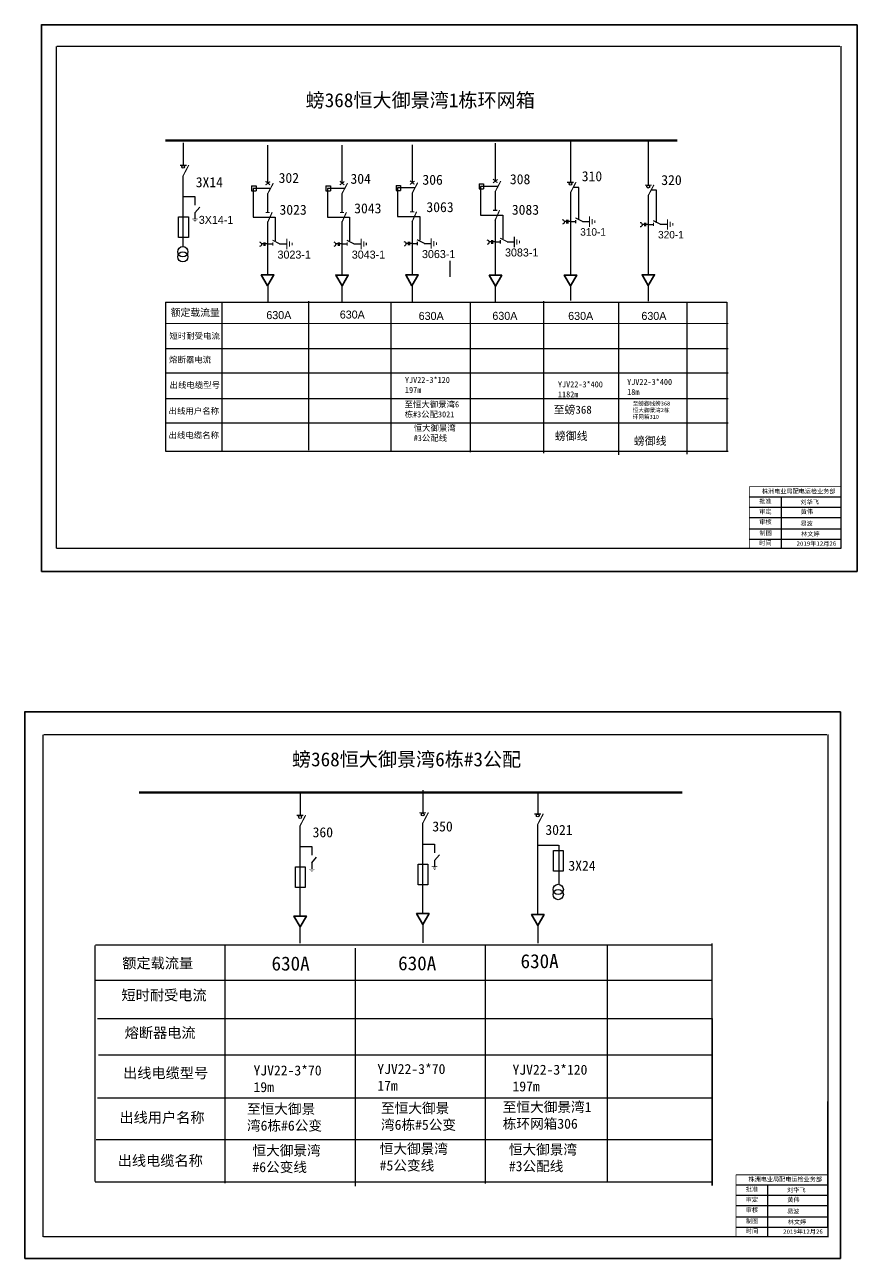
# Model space of a CAD drawing. Extents: x 1227 to 1940, y -470 to -43.
# Drawn here: x 1227.3 to 1435.3, y -386.5 to -78.2 of the extents above; entities that cross this region are included whole.
import ezdxf

# ---------------------------------------------------------------- set-up
doc = ezdxf.new("R2010")
doc.units = 0
doc.header["$LTSCALE"] = 5
doc.linetypes.add('ACAD_ISO02W100', pattern=[15, 12, -3])
doc.linetypes.add('CENTER', pattern=[50.8, 31.75, -6.35, 6.35, -6.35])
doc.layers.get('0').update_dxf_attribs({"linetype": 'CONTINUOUS'})
doc.layers.add('10KV线路', color=7, linetype='CONTINUOUS')
doc.layers.add('MiniCADLayer', color=7, linetype='CONTINUOUS', lineweight=20)
doc.styles.add('hztxt_txtstyle_0.00_0_0', font='simkai.ttf')
doc.styles.add('hztxt_txtstyle_1.88_0_0', font='', dxfattribs={"height": 1.875, "bigfont": 'hztxt.shx'})
doc.styles.add('hztxt_txtstyle_2.00_0_0', font='', dxfattribs={"height": 2, "bigfont": 'hztxt.shx'})
doc.styles.add('hztxt_txtstyle_2.70_0_0', font='simkai.ttf', dxfattribs={"height": 2.7})
doc.styles.add('hztxt_txtstyle_200.00_0_0200', font='', dxfattribs={"height": 200, "bigfont": 'hztxt.shx'})
doc.styles.add('字体', font='simkai_0.ttf', dxfattribs={"height": 2.5})
doc.styles.add('楷体_GB2312_txtstyle_1.09_0_0', font='simkai_0.ttf', dxfattribs={"height": 1.0944})
doc.styles.get('hztxt_txtstyle_1.88_0_0').set_extended_font_data('hztxt')
doc.styles.get('hztxt_txtstyle_2.00_0_0').set_extended_font_data('hztxt')
doc.styles.get('hztxt_txtstyle_200.00_0_0200').set_extended_font_data('hztxt')

# ---------------------------------------------------------------- blocks, each defined once
blk = doc.blocks.new('JD')
for points in [[(-2, 0.2), (-2, -0.2), (2, 0.2), (2, -0.2)], [(1, -1.2), (1, -0.8), (-1, -1.2), (-1, -0.8)], [(-0.5, -1.8), (-0.5, -2.2), (0.5, -1.8), (0.5, -2.2)]]:
    blk.add_trace(points)

msp = doc.modelspace()

# ---------------------------------------------------------------- linework, layer by layer
at = {"color": 0, "lineweight": 35}
for p, q in [((1231.49, -78.23), (1231.49, -214.82)), ((1435.29, -78.28), (1231.49, -78.28)), ((1435.29, -214.82), (1435.29, -78.28)), ((1231.47, -214.82), (1435.29, -214.82)), ((1227.3, -249.87), (1227.3, -386.46)), ((1431.11, -249.92), (1227.3, -249.92)), ((1431.11, -386.46), (1431.11, -249.92)), ((1227.28, -386.46), (1431.11, -386.46))]:
    msp.add_line(p, q, dxfattribs=at)
at = {"color": 0}
for p, q in [((1235.2, -209.06), (1235.2, -83.67)), ((1235.33, -83.59), (1430.95, -83.59)), ((1431.17, -83.59), (1431.17, -209.15)), ((1266.82, -121.16), (1269.8, -121.16)), ((1269.8, -121.16), (1269.8, -123.34)), ((1269.8, -125.26), (1271.02, -123.82)), ((1269.8, -125.24), (1269.8, -126.75)), ((1431.17, -209.08), (1235.26, -209.08)), ((1231.94, -381.05), (1231.94, -255.66)), ((1232.07, -255.58), (1427.69, -255.58)), ((1427.91, -255.58), (1427.91, -381.14)), ((1326.67, -282.94), (1329.65, -282.94)), ((1329.65, -282.94), (1329.65, -285.12)), ((1355.39, -283.23), (1360.68, -283.23)), ((1360.71, -283.24), (1360.71, -292.85)), ((1296.02, -283.58), (1299, -283.58)), ((1299, -283.58), (1299, -285.76)), ((1299, -287.68), (1300.22, -286.25)), ((1329.66, -287.04), (1330.87, -285.61)), ((1299, -287.66), (1299, -289.17)), ((1329.65, -287.02), (1329.65, -288.53)), ((1245, -308.1), (1398.8, -308.1)), ((1277.32, -308.14), (1277.32, -367.67)), ((1342.34, -308.2), (1342.34, -367.73)), ((1372.8, -308.02), (1372.8, -367.55)), ((1398.99, -368.29), (1398.99, -307.82)), ((1244.82, -308.32), (1244.82, -367.25)), ((1309.84, -308.93), (1309.84, -368.46)), ((1244.93, -316.93), (1398.9, -316.93)), ((1245.51, -326.55), (1398.89, -326.55)), ((1398.99, -326.52), (1398.99, -368.29)), ((1245.7, -335.6), (1399, -335.6)), ((1245.51, -346.39), (1398.96, -346.39)), ((1427.91, -378.63), (1427.91, -347.27)), ((1245.12, -356.78), (1399.12, -356.78)), ((1398.8, -367.43), (1244.86, -367.43)), ((1427.91, -381.07), (1232, -381.07))]:
    msp.add_line(p, q, dxfattribs=at)
at = {"color": 0, "lineweight": 106}
for p, q in [((1262.44, -107.17), (1390.26, -107.17)), ((1255.87, -270.08), (1391.53, -270.08))]:
    msp.add_line(p, q, dxfattribs=at)
for p, q in [((1266.87, -107.73), (1266.88, -113.33)), ((1344.82, -107.84), (1344.82, -117.34)), ((1363.63, -107.26), (1363.63, -117.58)), ((1383.07, -107.14), (1383.07, -118.27)), ((1287.98, -108.36), (1287.98, -117.86)), ((1306.53, -108.36), (1306.53, -117.86)), ((1324.07, -108.23), (1324.07, -117.74)), ((1266.83, -115.98), (1266.83, -133.6)), ((1283.98, -118.52), (1285.11, -118.52)), ((1283.98, -118.52), (1283.98, -119.76)), ((1283.98, -119.76), (1285.11, -119.76)), ((1285.11, -118.52), (1285.11, -119.76)), ((1302.53, -118.52), (1303.66, -118.52)), ((1302.53, -118.52), (1302.53, -119.76)), ((1302.53, -119.76), (1303.66, -119.76)), ((1303.66, -118.52), (1303.66, -119.76)), ((1320.07, -118.39), (1321.19, -118.39)), ((1320.07, -118.39), (1320.07, -119.64)), ((1320.07, -119.64), (1321.19, -119.64)), ((1321.19, -118.39), (1321.19, -119.64)), ((1340.81, -117.99), (1341.94, -117.99)), ((1340.81, -117.99), (1340.81, -119.24)), ((1340.81, -119.24), (1341.94, -119.24)), ((1341.94, -117.99), (1341.94, -119.24)), ((1344.82, -119.9), (1344.82, -124.54)), ((1363.63, -120.14), (1363.63, -140.8)), ((1287.98, -120.42), (1287.98, -125.07)), ((1306.53, -120.42), (1306.53, -125.07)), ((1324.07, -120.29), (1324.07, -124.94)), ((1383.07, -120.83), (1383.07, -140.71)), ((1287.98, -127.39), (1287.98, -140.82)), ((1306.53, -127.39), (1306.53, -140.85)), ((1324.07, -127.27), (1324.07, -140.8)), ((1344.82, -126.87), (1344.82, -140.85)), ((1363.63, -127.44), (1364.93, -127.44)), ((1366.62, -127.4), (1368.39, -127.4)), ((1383.07, -128.13), (1384.37, -128.13)), ((1386.07, -128.09), (1387.83, -128.09)), ((1344.82, -132.5), (1346.11, -132.5)), ((1347.81, -132.47), (1349.58, -132.47)), ((1287.98, -133.03), (1289.28, -133.03)), ((1290.98, -132.99), (1292.74, -132.99)), ((1306.53, -133.03), (1307.83, -133.03)), ((1309.53, -132.99), (1311.29, -132.99)), ((1324.07, -132.9), (1325.37, -132.9)), ((1327.06, -132.87), (1328.83, -132.87)), ((1262.49, -147.55), (1402.73, -147.55)), ((1262.5, -147.58), (1262.5, -184.75)), ((1402.73, -147.55), (1402.73, -184.72)), ((1296.07, -270.16), (1296.08, -275.75)), ((1326.73, -269.52), (1326.73, -275.11)), ((1355.45, -269.8), (1355.45, -275.4)), ((1296.03, -278.4), (1296.03, -300.96)), ((1326.68, -277.76), (1326.68, -300.32)), ((1355.41, -278.05), (1355.41, -300.61))]:
    msp.add_line(p, q)
at = {"linetype": 'ACAD_ISO02W100'}
for p, q in [((1284.34, -119.17), (1284.34, -126.32)), ((1288.55, -119.17), (1284.34, -119.17)), ((1302.89, -119.17), (1302.89, -126.32)), ((1307.1, -119.17), (1302.89, -119.17)), ((1320.42, -119.04), (1320.42, -126.19)), ((1324.63, -119.04), (1320.42, -119.04)), ((1341.17, -118.64), (1341.17, -125.8)), ((1345.38, -118.64), (1341.17, -118.64)), ((1284.34, -126.32), (1289.89, -126.32)), ((1289.89, -126.32), (1289.89, -132.22)), ((1302.89, -126.32), (1308.44, -126.32)), ((1308.44, -126.32), (1308.44, -132.22)), ((1320.42, -126.19), (1325.97, -126.19)), ((1325.97, -126.19), (1325.97, -132.1)), ((1341.17, -125.8), (1346.72, -125.8)), ((1346.72, -125.8), (1346.72, -131.7))]:
    msp.add_line(p, q, dxfattribs=at)
at = {"linetype": 'CENTER'}
for p, q in [((1333.5, -137.21), (1333.5, -141.26)), ((1287.99, -143.48), (1287.99, -147.53)), ((1306.54, -143.44), (1306.54, -147.56)), ((1324.08, -143.52), (1324.08, -147.59)), ((1344.82, -143.43), (1344.82, -147.64)), ((1363.64, -143.49), (1363.64, -147.17)), ((1383.08, -143.42), (1383.08, -147.34)), ((1296.06, -303.64), (1296.06, -307.69)), ((1326.72, -303), (1326.72, -307.61)), ((1355.44, -303.29), (1355.44, -307.71))]:
    msp.add_line(p, q, dxfattribs=at)
at = {"linetype": 'Continuous'}
for p, q in [((1262.49, -159.13), (1403.05, -159.13)), ((1262.49, -165.23), (1403.05, -165.23)), ((1262.49, -171.64), (1403.05, -171.64)), ((1262.49, -177.74), (1403.05, -177.74)), ((1262.49, -184.76), (1403.05, -184.76))]:
    msp.add_line(p, q, dxfattribs=at)
at = {"color": 0, "linetype": 'Continuous'}
for p, q in [((1408.34, -196.17), (1431.09, -196.17)), ((1416.24, -196.17), (1416.24, -209.11)), ((1408.34, -198.77), (1431.09, -198.77)), ((1408.34, -201.36), (1431.09, -201.36)), ((1408.34, -204.19), (1431.09, -204.19)), ((1408.34, -206.78), (1431.09, -206.78)), ((1404.99, -368.07), (1427.74, -368.07)), ((1412.89, -368.07), (1412.89, -381)), ((1404.99, -370.66), (1427.74, -370.66)), ((1404.99, -373.25), (1427.74, -373.25)), ((1404.99, -376.08), (1427.74, -376.08)), ((1404.99, -378.67), (1427.74, -378.67))]:
    msp.add_line(p, q, dxfattribs=at)
at = {"const_width": 0.281}
for points in [[(1266.05, -113.37), (1267.71, -113.37)], [(1266.88, -115.96), (1268.28, -113.3)], [(1323.54, -117.22), (1324.64, -118.14)], [(1344.28, -117.76), (1345.42, -116.9)], [(1344.29, -116.82), (1345.39, -117.74)], [(1287.45, -118.28), (1288.59, -117.43)], [(1287.46, -117.35), (1288.56, -118.26)], [(1287.98, -120.49), (1289.39, -117.83)], [(1306, -118.28), (1307.14, -117.43)], [(1306.01, -117.35), (1307.11, -118.26)], [(1306.53, -120.49), (1307.94, -117.83)], [(1323.53, -118.16), (1324.68, -117.3)], [(1324.07, -120.37), (1325.47, -117.7)], [(1344.82, -119.97), (1346.22, -117.3)], [(1362.8, -117.61), (1364.46, -117.61)], [(1363.63, -120.21), (1365.03, -117.54)], [(1382.24, -118.31), (1383.9, -118.31)], [(1383.07, -120.9), (1384.48, -118.24)], [(1287.48, -125.14), (1288.52, -125.14)], [(1287.93, -127.74), (1289.11, -125.09)], [(1306.03, -125.14), (1307.07, -125.14)], [(1306.48, -127.74), (1307.66, -125.09)], [(1323.56, -125.02), (1324.61, -125.02)], [(1324.01, -127.61), (1325.19, -124.96)], [(1344.31, -124.62), (1345.35, -124.62)], [(1344.76, -127.21), (1345.94, -124.56)], [(1364.85, -126.5), (1366.73, -127.44)], [(1364.93, -127), (1364.93, -127.87)], [(1384.3, -127.19), (1386.17, -128.13)], [(1384.37, -127.7), (1384.37, -128.56)], [(1289.21, -132.09), (1291.08, -133.03)], [(1289.28, -132.6), (1289.28, -133.46)], [(1307.76, -132.09), (1309.63, -133.03)], [(1307.83, -132.6), (1307.83, -133.46)], [(1325.29, -131.96), (1327.17, -132.9)], [(1325.37, -132.47), (1325.37, -133.33)], [(1346.04, -131.57), (1347.92, -132.5)], [(1346.11, -132.07), (1346.11, -132.94)], [(1295.25, -275.79), (1296.9, -275.79)], [(1296.08, -278.39), (1297.48, -275.72)], [(1325.9, -275.15), (1327.56, -275.15)], [(1326.73, -277.74), (1328.13, -275.08)], [(1354.62, -275.44), (1356.28, -275.44)], [(1355.45, -278.03), (1356.86, -275.36)]]:
    msp.add_lwpolyline(points, dxfattribs=at)
at = {"linetype": 'ACAD_ISO02W100'}
for points in [[(1365.72, -127.02), (1365.72, -118.9), (1364.32, -118.9)], [(1385.16, -127.71), (1385.16, -119.6), (1383.76, -119.6)]]:
    msp.add_lwpolyline(points, dxfattribs=at)
at = {"color": 0}
for points in [[(1265.71, -126.22), (1268.17, -126.22), (1268.17, -131.37), (1265.71, -131.37)], [(1359.38, -284.53), (1361.84, -284.53), (1361.84, -289.69), (1359.38, -289.69)], [(1294.91, -288.64), (1297.37, -288.64), (1297.37, -293.8), (1294.91, -293.8)], [(1325.57, -288), (1328.02, -288), (1328.02, -293.16), (1325.57, -293.16)]]:
    msp.add_lwpolyline(points, close=True, dxfattribs=at)
for points in [[(1361.59, -126.94, -0.877934), (1361.61, -128.08)], [(1381.03, -127.63, -0.877934), (1381.05, -128.77)], [(1285.94, -132.53, -0.877934), (1285.96, -133.67)], [(1304.49, -132.53, -0.877934), (1304.51, -133.67)], [(1322.03, -132.4, -0.877934), (1322.05, -133.54)], [(1342.77, -132.01, -0.877934), (1342.8, -133.15)]]:
    msp.add_lwpolyline(points, format="xyb")
for points in [[(1362.68, -127.42), (1362.09, -127.42)], [(1362.68, -127.03), (1362.68, -127.88)], [(1362.95, -127.03), (1362.95, -127.88)], [(1363.63, -127.42), (1362.95, -127.42)], [(1382.13, -128.12), (1381.54, -128.12)], [(1382.13, -127.72), (1382.13, -128.58)], [(1382.39, -127.72), (1382.39, -128.58)], [(1383.07, -128.12), (1382.39, -128.12)], [(1323.12, -132.49), (1323.12, -133.35)], [(1323.38, -132.49), (1323.38, -133.35)], [(1343.87, -132.49), (1343.28, -132.49)], [(1343.87, -132.09), (1343.87, -132.95)], [(1344.13, -132.09), (1344.13, -132.95)], [(1344.81, -132.49), (1344.13, -132.49)], [(1287.04, -133.01), (1286.45, -133.01)], [(1287.04, -132.62), (1287.04, -133.48)], [(1287.3, -132.62), (1287.3, -133.48)], [(1287.98, -133.01), (1287.3, -133.01)], [(1305.59, -133.01), (1305, -133.01)], [(1305.59, -132.62), (1305.59, -133.48)], [(1305.85, -132.62), (1305.85, -133.48)], [(1306.53, -133.01), (1305.85, -133.01)], [(1323.12, -132.89), (1322.53, -132.89)], [(1324.06, -132.89), (1323.38, -132.89)]]:
    msp.add_lwpolyline(points)
at = {"color": 0, "lineweight": 35}
for points in [[(1287.97, -143.48), (1289.53, -140.77), (1286.4, -140.77)], [(1306.57, -143.52), (1308.13, -140.81), (1305, -140.81)], [(1324.04, -143.48), (1325.61, -140.77), (1322.48, -140.77)], [(1344.89, -143.56), (1346.45, -140.85), (1343.33, -140.85)], [(1363.62, -143.49), (1365.19, -140.78), (1362.06, -140.78)], [(1383.07, -143.42), (1384.64, -140.71), (1381.51, -140.71)], [(1296.1, -303.66), (1297.67, -300.95), (1294.54, -300.95)], [(1326.76, -303.02), (1328.32, -300.31), (1325.19, -300.31)], [(1355.48, -303.3), (1357.04, -300.59), (1353.91, -300.59)]]:
    msp.add_lwpolyline(points, close=True, dxfattribs=at)
at = {"color": 0, "linetype": 'Continuous', "const_width": 0.182}
for points in [[(1408.34, -193.69), (1408.33, -209.06)], [(1408.34, -193.69), (1431.24, -193.69)], [(1404.99, -365.59), (1404.98, -380.96)], [(1404.99, -365.59), (1427.86, -365.59)]]:
    msp.add_lwpolyline(points, dxfattribs=at)
for centre in [(1266.88, -113.76), (1363.63, -118.01), (1383.07, -118.7), (1296.08, -276.19), (1326.73, -275.55), (1355.45, -275.83)]:
    msp.add_circle(centre, 0.36)
at = {"color": 0}
for centre in [(1266.78, -134.96), (1266.78, -136.24), (1360.57, -294.29), (1360.57, -295.57)]:
    msp.add_circle(centre, 1.28, dxfattribs=at)
at = {"layer": '10KV线路'}
for p, q in [((1276.52, -147.67), (1276.52, -184.68)), ((1298.2, -147.31), (1298.2, -184.57)), ((1318.74, -147.73), (1318.74, -184.85)), ((1338.56, -147.73), (1338.56, -185.05)), ((1356.86, -147.31), (1356.86, -185.31)), ((1375.62, -147.73), (1375.62, -185.72)), ((1392.69, -147.58), (1392.69, -185.57))]:
    msp.add_line(p, q, dxfattribs=at)
at = {"layer": 'MiniCADLayer', "color": 7, "linetype": 'Continuous', "ltscale": 3.201205}
msp.add_line((1262.5, -152.87), (1403.05, -152.91), dxfattribs=at)

# ---------------------------------------------------------------- block references
at = {"xscale": 0.65625, "yscale": 0.65625, "zscale": 0.65625, "rotation": 90}
for p in [(1368.41, -127.45), (1387.86, -128.14), (1292.77, -133.04), (1311.32, -133.04), (1328.85, -132.92), (1349.6, -132.52)]:
    msp.add_blockref('JD', p, dxfattribs=at)
at = {"color": 0, "xscale": 0.3433549538347052, "yscale": 0.3433549537871841, "zscale": 0.343354953848201}
for p in [(1269.82, -126.8), (1299.02, -289.22), (1329.67, -288.58)]:
    msp.add_blockref('JD', p, dxfattribs=at)

# ---------------------------------------------------------------- texts
for s, height, style, p in [('310-1', 1.875, 'hztxt_txtstyle_1.88_0_0', (1366.07, -130.95)), ('320-1', 1.875, 'hztxt_txtstyle_1.88_0_0', (1385.52, -131.64)), ('3023-1', 2, 'hztxt_txtstyle_2.00_0_0', (1290.45, -136.68)), ('3043-1', 2, 'hztxt_txtstyle_2.00_0_0', (1309, -136.68)), ('3063-1', 2, 'hztxt_txtstyle_2.00_0_0', (1326.54, -136.55)), ('3083-1', 2, 'hztxt_txtstyle_2.00_0_0', (1347.28, -136.15))]:
    msp.add_text(s, height=height, dxfattribs=dict(style=style)).set_placement(p)
at = {"color": 7, "char_height": 3.5, "width": 67.892, "attachment_point": 1, "style": '字体'}
for s, insert in [('{\\fSimSun|b0|i0|c134|p2;螃368恒大御景湾1栋环网箱}', (1297.47, -95.35)), ('{\\fSimSun|b0|i0|c134|p2;螃368恒大御景湾6栋#3公配}', (1294.06, -260.03))]:
    msp.add_mtext(s, dxfattribs=dict(at, insert=insert))
at = {"color": 0, "linetype": 'Continuous', "attachment_point": 1}
for s, insert, char_height, width, style in [('{\\fSimSun|b0|i0|c134|p2;3023}', (1290.94, -123.22), 2.5, 16.8885, 'hztxt_txtstyle_2.70_0_0'), ('{\\fSimSun|b0|i0|c134|p2;3043}', (1309.6, -122.87), 2.5, 16.8885, 'hztxt_txtstyle_2.70_0_0'), ('{\\fSimSun|b0|i0|c134|p2;3063}', (1327.64, -122.56), 2.5, 16.8885, 'hztxt_txtstyle_2.70_0_0'), ('{\\fSimSun|b0|i0|c134|p2;3083}', (1348.98, -123.22), 2.5, 16.8885, 'hztxt_txtstyle_2.70_0_0'), ('{\\fSimSun|b0|i0|c134|p2;YJV22-3*120\\P197m}', (1322.28, -166.25), 1.5, 16.8885, 'hztxt_txtstyle_2.70_0_0'), ('{\\fSimSun|b0|i0|c134|p2;YJV22-3*400\\P1182m}', (1360.5, -167.35), 1.5, 16.8885, 'hztxt_txtstyle_2.70_0_0'), ('{\\fSimSun|b0|i0|c134|p2;YJV22-3*400\\P18m}', (1377.79, -166.75), 1.5, 16.8885, 'hztxt_txtstyle_2.70_0_0'), ('{\\fSimSun|b0|i0|c134|p2;至螃御线螃368\\P恒大御景湾2栋环网箱310}', (1379.19, -172.38), 1, 10.1613, 'hztxt_txtstyle_2.70_0_0'), ('株洲电业局配电运检业务部', (1411.45, -194.24), 1.0944, 29.9201, '字体'), ('{\\fKaiTi_GB2312|b0|i0|c134|p49;批准}', (1410.79, -196.74), 1.0944, 8.5588, '字体'), ('刘华飞', (1421.1, -196.92), 1.094, 8.5588, '字体'), ('\\f\uffbfﾬￌﾣﾤ_GB2312|b0|i0|c134|p49;审定', (1410.79, -199.34), 1.0944, 8.5588, '字体'), ('黄伟', (1421.15, -199.35), 1.094, 8.5588, '字体'), ('\\f\uffbfﾬￌﾣﾤ_GB2312|b0|i0|c134|p49;审核', (1410.79, -201.91), 1.0944, 8.5588, '字体'), ('易波', (1421.1, -202.29), 1.094, 8.5588, '字体'), ('\\f\uffbfﾬￌﾣﾤ_GB2312|b0|i0|c134|p49;制图', (1410.84, -204.69), 1.0944, 8.5588, '字体'), ('\\f\uffbfﾬￌﾣﾤ_GB2312|b0|i0|c134|p49;时间', (1410.79, -207.2), 1.0944, 8.5588, '字体'), ('{\\fSimSun|b0|i0|c134|p2;YJV22-3*70\\P19m}', (1284.45, -338.26), 2.5, 16.8885, 'hztxt_txtstyle_2.70_0_0'), ('{\\fSimSun|b0|i0|c134|p2;YJV22-3*70\\P17m}', (1315.38, -337.9), 2.5, 16.8885, 'hztxt_txtstyle_2.70_0_0'), ('{\\fSimSun|b0|i0|c134|p2;YJV22-3*120\\P197m}', (1349.15, -338.08), 2.5, 16.8885, 'hztxt_txtstyle_2.70_0_0'), ('株洲电业局配电运检业务部', (1408.1, -366.14), 1.0944, 29.9201, '字体'), ('{\\fKaiTi_GB2312|b0|i0|c134|p49;批准}', (1407.44, -368.64), 1.0944, 8.5588, '字体'), ('刘华飞', (1417.75, -368.81), 1.094, 8.5588, '字体'), ('\\f\uffbfﾬￌﾣﾤ_GB2312|b0|i0|c134|p49;审定', (1407.44, -371.23), 1.0944, 8.5588, '字体'), ('黄伟', (1417.8, -371.25), 1.094, 8.5588, '字体'), ('\\f\uffbfﾬￌﾣﾤ_GB2312|b0|i0|c134|p49;审核', (1407.44, -373.81), 1.0944, 8.5588, '字体'), ('易波', (1417.75, -374.19), 1.094, 8.5588, '字体'), ('\\f\uffbfﾬￌﾣﾤ_GB2312|b0|i0|c134|p49;制图', (1407.49, -376.59), 1.0944, 8.5588, '字体'), ('\\f\uffbfﾬￌﾣﾤ_GB2312|b0|i0|c134|p49;时间', (1407.44, -379.1), 1.0944, 8.5588, '字体')]:
    msp.add_mtext(s, dxfattribs=dict(at, insert=insert, char_height=char_height, width=width, style=style))
at = {"linetype": 'Continuous', "attachment_point": 1, "style": 'hztxt_txtstyle_0.00_0_0'}
for s, insert, char_height, width in [('{\\fSimSun|b0|i0|c134|p2;额定载流量}', (1263.75, -149.24), 1.8, 14.1547), ('{\\fSimSun|b0|i0|c134|p2;短时耐受电流}', (1263.44, -155.24), 1.5, 26.4995), ('{\\fSimSun|b0|i0|c134|p2;熔断器电流}', (1263.34, -161.19), 1.5, 21.2506), ('{\\fSimSun|b0|i0|c134|p2;出线电缆型号}', (1263.49, -167.53), 1.5, 24.4608), ('\\pt6;{\\fSimSun|b0|i0|c134|p2;出线用户名称}', (1263.23, -174), 1.5, 26.9866), ('\\pt6;{\\fSimSun|b0|i0|c134|p2;出线电缆名称}', (1263.23, -180.06), 1.5, 23.1483), ('{\\fSimSun|b0|i0|c134|p2;额定载流量}', (1251.64, -311.4), 2.6, 21.2506), ('{\\fSimSun|b0|i0|c134|p2;短时耐受电流}', (1251.46, -319.4), 2.6, 26.4995), ('{\\fSimSun|b0|i0|c134|p2;熔断器电流}', (1252.26, -328.79), 2.6, 21.2506), ('{\\fSimSun|b0|i0|c134|p2;出线电缆型号}', (1251.85, -338.85), 2.6, 24.4608), ('\\pt10.4;{\\fSimSun|b0|i0|c134|p2;出线用户名称}', (1250.94, -349.98), 2.6, 26.9866), ('\\pt10.4;{\\fSimSun|b0|i0|c134|p2;出线电缆名称}', (1250.52, -360.74), 2.6, 23.1483)]:
    msp.add_mtext(s, dxfattribs=dict(at, insert=insert, char_height=char_height, width=width))
at = {"color": 7, "linetype": 'Continuous', "char_height": 1.094, "attachment_point": 1, "style": '楷体_GB2312_txtstyle_1.09_0_0'}
for s, insert, width in [('林文婷', (1421.26, -204.92), 8.5588), ('2019年12月26', (1420.11, -207.33), 16.0081), ('2019年12月26', (1416.76, -379.23), 16.0081), ('林文婷', (1417.91, -376.82), 8.5588)]:
    msp.add_mtext(s, dxfattribs=dict(at, insert=insert, width=width))
at = {"layer": '10KV线路', "style": 'hztxt_txtstyle_2.00_0_0'}
for p in [(1287.65, -151.8), (1306, -151.66), (1325.71, -152), (1344.12, -151.98), (1363.06, -152), (1381.35, -152)]:
    msp.add_text('630A', height=2, dxfattribs=at).set_placement(p)
at = {"layer": 'MiniCADLayer', "color": 7, "linetype": 'Continuous', "ltscale": 1.867873, "attachment_point": 1, "style": 'hztxt_txtstyle_200.00_0_0200'}
for s, insert, char_height, width in [('{\\fSimSun|b0|i0|c134|p2;3X14}', (1270.01, -116.34), 2.5, 12.456), ('{\\fSimSun|b0|i0|c134|p2;302}', (1290.72, -115.27), 2.5, 12.456), ('{\\fSimSun|b0|i0|c134|p2;304}', (1308.67, -115.49), 2.5, 12.456), ('{\\fSimSun|b0|i0|c134|p2;306}', (1326.64, -115.73), 2.5, 12.456), ('{\\fSimSun|b0|i0|c134|p2;308}', (1348.5, -115.59), 2.5, 12.456), ('{\\fSimSun|b0|i0|c134|p2;310}', (1366.45, -114.85), 2.5, 12.456), ('{\\fSimSun|b0|i0|c134|p2;320}', (1386.32, -115.8), 2.5, 12.456), ('{\\fSimSun|b0|i0|c134|p2;至螃368}', (1359.41, -173.43), 2, 12.456), ('{\\fSimSun|b0|i0|c134|p2;螃御线}', (1359.73, -180.01), 2, 9.9172), ('{\\fSimSun|b0|i0|c134|p2;螃御线}', (1379.46, -181.24), 2, 9.9172), ('{\\fSimSun|b0|i0|c134|p2;350}', (1329.12, -277.3), 2.5, 12.456), ('{\\fSimSun|b0|i0|c134|p2;360}', (1299.21, -278.76), 2.5, 12.456), ('{\\fSimSun|b0|i0|c134|p2;3021}', (1357.36, -278.16), 2.5, 12.456), ('{\\fSimSun|b0|i0|c134|p2;3X24}', (1363.11, -287.11), 2.5, 12.456), ('{\\fSimSun|b0|i0|c134|p2;630A}', (1288.95, -311.05), 3.5, 12.456), ('{\\fSimSun|b0|i0|c134|p2;630A}', (1320.58, -310.99), 3.5, 12.456), ('{\\fSimSun|b0|i0|c134|p2;630A}', (1351.16, -310.46), 3.5, 12.456)]:
    msp.add_mtext(s, dxfattribs=dict(at, insert=insert, char_height=char_height, width=width))
at = {"layer": 'MiniCADLayer', "color": 7, "ltscale": 0.69146, "insert": (1270.78, -126), "char_height": 2, "attachment_point": 1, "style": 'hztxt_txtstyle_2.00_0_0'}
msp.add_mtext('3X14-1', dxfattribs=at)
at = {"layer": 'MiniCADLayer', "color": 7, "linetype": 'Continuous', "ltscale": 1.557336, "attachment_point": 1, "style": '字体'}
for s, insert, char_height, width in [('{\\fSimSun|b0|i0|c134|p2;至恒大御景湾6栋#3公配3021}', (1322.19, -172.35), 1.5, 15.0487), ('{\\fSimSun|b0|i0|c134|p2;恒大御景湾#3公配线}', (1324.46, -178.27), 1.5, 11.8655), ('{\\fSimSun|b0|i0|c134|p2;至恒大御景湾6栋#6公变}', (1282.82, -347.88), 2.5, 19.9943), ('{\\fSimSun|b0|i0|c134|p2;至恒大御景湾6栋#5公变}', (1316.3, -347.67), 2.5, 19.9943), ('{\\fSimSun|b0|i0|c134|p2;至恒大御景湾1栋环网箱306}', (1346.71, -347.4), 2.5, 22.1696), ('{\\fSimSun|b0|i0|c134|p2;恒大御景湾#5公变线}', (1315.97, -357.84), 2.5, 19.9943), ('{\\fSimSun|b0|i0|c134|p2;恒大御景湾#6公变线}', (1284.18, -358.25), 2.5, 19.9943), ('{\\fSimSun|b0|i0|c134|p2;恒大御景湾#3公配线}', (1348.23, -358.02), 2.5, 19.9943)]:
    msp.add_mtext(s, dxfattribs=dict(at, insert=insert, char_height=char_height, width=width))

doc.saveas('drawing.dxf')
